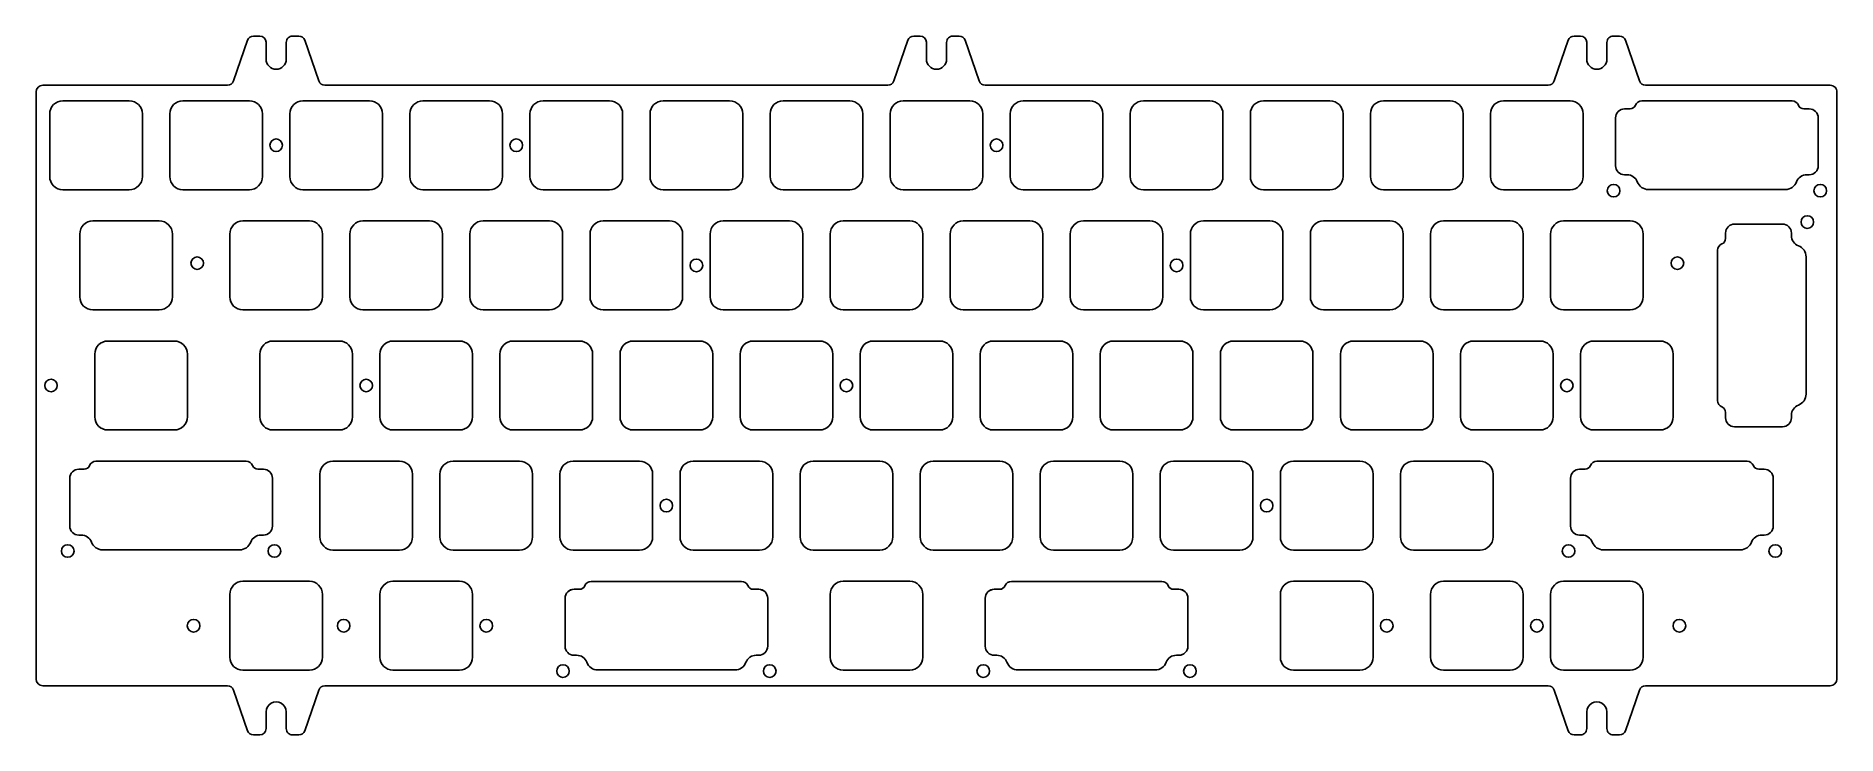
# Model space of a CAD drawing. Header units: millimetres. Extents: x -10 to 276, y -94 to 17.
import ezdxf

# ---------------------------------------------------------------- set-up
doc = ezdxf.new("R2010")
doc.units = ezdxf.units.MM
doc.layers.add('BLACK', color=7, linetype='CONTINUOUS')
doc.layers.add('Edge.Cuts', color=53, linetype='CONTINUOUS')

msp = doc.modelspace()

# ---------------------------------------------------------------- linework, layer by layer
at = {"layer": 'BLACK', "linetype": 'Continuous'}
for p, q in [((24.9871, 17.32546), (24.9871, 17.325524)), ((25.9748, 17.325524), (24.9871, 17.325524)), ((31.175, 17.3255), (31.175, 17.325524)), ((32.1627, 17.325524), (31.175, 17.325524)), ((129.7621, 17.32546), (129.7621, 17.325524)), ((130.7498, 17.325524), (129.7621, 17.325524)), ((135.95, 17.3255), (135.95, 17.325524)), ((136.9377, 17.325524), (135.95, 17.325524)), ((234.5371, 17.32546), (234.5371, 17.325524)), ((235.5248, 17.325524), (234.5371, 17.325524)), ((240.725, 17.3255), (240.725, 17.325524)), ((241.7127, 17.325524), (240.725, 17.325524)), ((24.042081, 16.6526), (21.807892, 10.197844)), ((24.042082, 16.6526), (24.042081, 16.6526)), ((26.975, 13.662524), (26.975, 16.332182)), ((30.175, 16.3256), (30.175, 13.662524)), ((33.107888, 16.652589), (33.107919, 16.6526)), ((35.338886, 10.207154), (33.107919, 16.6526)), ((128.817081, 16.6526), (126.582892, 10.197844)), ((128.817082, 16.6526), (128.817081, 16.6526)), ((131.75, 13.662524), (131.75, 16.332182)), ((134.95, 16.3256), (134.95, 13.662524)), ((137.88291, 16.652532), (137.882939, 16.652542)), ((140.113886, 10.207154), (137.882939, 16.652542)), ((233.592081, 16.6526), (231.357892, 10.197844)), ((233.592082, 16.6526), (233.592081, 16.6526)), ((236.525, 13.662524), (236.525, 16.332182)), ((239.725, 16.3256), (239.725, 13.662524)), ((242.65791, 16.652532), (242.657939, 16.652542)), ((244.888886, 10.207154), (242.657939, 16.652542)), ((20.856736, 9.525), (-8.450001, 9.525)), ((20.856736, 9.525046), (20.856736, 9.525)), ((125.631736, 9.525), (36.2871, 9.525)), ((125.631736, 9.525046), (125.631736, 9.525)), ((230.406736, 9.525), (141.0621, 9.525)), ((230.406736, 9.525046), (230.406736, 9.525)), ((275.1499, 9.525), (245.8371, 9.525)), ((-9.525, 8.450001), (-9.525, -84.650001)), ((5.275, 7.05), (-5.275, 7.05)), ((24.325, 7.05), (13.775, 7.05)), ((43.375, 7.05), (32.825, 7.05)), ((62.425, 7.05), (51.875, 7.05)), ((81.475, 7.05), (70.925, 7.05)), ((100.525, 7.05), (89.975, 7.05)), ((119.575, 7.05), (109.025, 7.05)), ((138.625, 7.05), (128.075, 7.05)), ((157.675, 7.05), (147.125, 7.05)), ((176.725, 7.05), (166.175, 7.05)), ((195.775, 7.05), (185.225, 7.05)), ((214.825, 7.05), (204.275, 7.05)), ((233.875, 7.05), (223.325, 7.05)), ((276.225, -84.6499), (276.225, 8.435311)), ((-7.35, 4.975001), (-7.35, -4.975)), ((7.35, 4.975), (7.35, -4.975)), ((11.7, 4.975), (11.7, -4.975)), ((26.4, 4.975), (26.4, -4.975)), ((30.75, 4.975), (30.75, -4.975)), ((45.45, 4.975), (45.45, -4.975)), ((49.8, 4.975), (49.8, -4.975)), ((64.5, 4.975), (64.5, -4.975)), ((68.85, 4.975), (68.85, -4.975)), ((83.55, 4.975), (83.55, -4.975)), ((87.9, 4.975), (87.9, -4.975)), ((102.6, 4.975), (102.6, -4.975)), ((106.95, 4.975), (106.95, -4.975)), ((121.65, 4.975), (121.65, -4.975)), ((126, 4.975), (126, -4.975)), ((140.7, 4.975), (140.7, -4.975)), ((145.05, 4.975), (145.05, -4.975)), ((159.75, 4.975), (159.75, -4.975)), ((164.1, 4.975), (164.1, -4.975)), ((178.8, 4.975), (178.8, -4.975)), ((183.15, 4.975), (183.15, -4.975)), ((197.85, 4.975), (197.85, -4.975)), ((202.2, 4.975), (202.2, -4.975)), ((216.9, 4.975), (216.9, -4.975)), ((221.25, 4.975), (221.25, -4.975)), ((235.95, 4.975), (235.95, -4.975)), ((5.275, -7.05), (-5.275, -7.05)), ((24.325, -7.05), (13.775, -7.05)), ((43.375, -7.05), (32.825, -7.05)), ((62.425, -7.05), (51.875, -7.05)), ((81.475, -7.05), (70.925, -7.05)), ((100.525, -7.05), (89.975, -7.05)), ((119.575, -7.05), (109.025, -7.05)), ((138.625, -7.05), (128.075, -7.05)), ((157.675, -7.05), (147.125, -7.05)), ((176.725, -7.05), (166.175, -7.05)), ((195.775, -7.05), (185.225, -7.05)), ((214.825, -7.05), (204.275, -7.05)), ((233.875, -7.05), (223.325, -7.05)), ((-2.587499, -14.074999), (-2.587499, -24.025001)), ((10.0375, -12), (-0.5125, -12)), ((12.1125, -14.075), (12.112501, -14.075)), ((12.112501, -14.075), (12.112501, -24.025)), ((21.225, -14.075), (21.225, -24.025)), ((33.85, -12), (23.3, -12)), ((35.925, -14.075), (35.925, -24.025)), ((40.275, -14.075), (40.275, -24.025)), ((52.9, -12), (42.35, -12)), ((54.975, -14.075), (54.975, -24.025)), ((59.325, -14.075), (59.325, -24.025)), ((71.95, -12), (61.4, -12)), ((74.025, -14.075), (74.025, -24.025)), ((78.375, -14.075), (78.375, -24.025)), ((91, -12), (80.45, -12)), ((93.075, -14.075), (93.075, -24.025)), ((97.425, -14.075), (97.425, -24.025)), ((110.05, -12), (99.5, -12)), ((112.125, -14.075), (112.125, -24.025)), ((116.475, -14.075), (116.475, -24.025)), ((129.1, -12), (118.55, -12)), ((131.175, -14.075), (131.175, -24.025)), ((135.525, -14.075), (135.525, -24.025)), ((148.15, -12), (137.6, -12)), ((150.225, -14.075), (150.225, -24.025)), ((154.575, -14.075), (154.575, -24.025)), ((167.2, -12), (156.65, -12)), ((169.275, -14.075), (169.275, -24.025)), ((173.625, -14.075), (173.625, -24.025)), ((186.25, -12), (175.7, -12)), ((188.325, -14.075), (188.325, -24.025)), ((192.675, -14.075), (192.675, -24.025)), ((205.3, -12), (194.75, -12)), ((207.375, -14.075), (207.375, -24.025)), ((211.725, -14.075), (211.725, -24.025)), ((224.35, -12), (213.8, -12)), ((226.425, -14.075), (226.425, -24.025)), ((230.775, -14.075), (230.775, -24.025)), ((243.4, -12), (232.85, -12)), ((245.475, -14.075), (245.475, -24.025)), ((10.0375, -26.1), (-0.5125, -26.1)), ((33.85, -26.1), (23.3, -26.1)), ((52.9, -26.1), (42.35, -26.1)), ((71.95, -26.1), (61.4, -26.1)), ((91, -26.1), (80.45, -26.1)), ((110.05, -26.1), (99.5, -26.1)), ((129.1, -26.1), (118.55, -26.1)), ((148.15, -26.1), (137.6, -26.1)), ((167.2, -26.1), (156.65, -26.1)), ((186.25, -26.1), (175.7, -26.1)), ((205.3, -26.1), (194.75, -26.1)), ((224.35, -26.1), (213.8, -26.1)), ((243.4, -26.1), (232.85, -26.1)), ((12.41875, -31.05), (1.868749, -31.05)), ((38.6125, -31.05), (28.0625, -31.05)), ((57.6625, -31.05), (47.1125, -31.05)), ((76.7125, -31.05), (66.1625, -31.05)), ((95.7625, -31.05), (85.2125, -31.05)), ((114.8125, -31.05), (104.2625, -31.05)), ((133.8625, -31.05), (123.3125, -31.05)), ((152.9125, -31.05), (142.3625, -31.05)), ((171.9625, -31.05), (161.4125, -31.05)), ((191.0125, -31.05), (180.4625, -31.05)), ((210.0625, -31.05), (199.5125, -31.05)), ((229.1125, -31.05), (218.5625, -31.05)), ((-0.20625, -33.125), (-0.20625, -43.075001)), ((14.49375, -33.125), (14.49375, -43.075)), ((25.9875, -33.125), (25.9875, -43.075)), ((40.6875, -33.125), (40.6875, -43.075)), ((45.0375, -33.125), (45.0375, -43.075)), ((59.7375, -33.125), (59.7375, -43.075)), ((64.0875, -33.125), (64.0875, -43.075)), ((78.7875, -33.125), (78.7875, -43.075)), ((83.1375, -33.125), (83.1375, -43.075)), ((97.8375, -33.125), (97.8375, -43.075)), ((102.1875, -33.125), (102.1875, -43.075)), ((116.8875, -33.125), (116.8875, -43.075)), ((121.2375, -33.125), (121.2375, -43.075)), ((135.9375, -33.125), (135.9375, -43.075)), ((140.2875, -33.125), (140.2875, -43.075)), ((154.9875, -33.125), (154.9875, -43.075)), ((159.3375, -33.125), (159.3375, -43.075)), ((174.0375, -33.125), (174.0375, -43.075)), ((178.3875, -33.125), (178.3875, -43.075)), ((193.0875, -33.125), (193.0875, -43.075)), ((197.4375, -33.125), (197.4375, -43.075)), ((212.1375, -33.125), (212.1375, -43.075)), ((216.4875, -33.125), (216.4875, -43.075)), ((231.1875, -33.125), (231.1875, -43.075)), ((12.41875, -45.15), (1.86875, -45.15)), ((38.6125, -45.15), (28.0625, -45.15)), ((57.6625, -45.15), (47.1125, -45.15)), ((76.7125, -45.15), (66.1625, -45.15)), ((95.7625, -45.15), (85.2125, -45.15)), ((114.8125, -45.15), (104.2625, -45.15)), ((133.8625, -45.15), (123.3125, -45.15)), ((152.9125, -45.15), (142.3625, -45.15)), ((171.9625, -45.15), (161.4125, -45.15)), ((191.0125, -45.15), (180.4625, -45.15)), ((210.0625, -45.15), (199.5125, -45.15)), ((229.1125, -45.15), (218.5625, -45.15)), ((48.1375, -50.1), (37.5875, -50.1)), ((67.1875, -50.1), (56.6375, -50.1)), ((86.2375, -50.1), (75.6875, -50.1)), ((105.2875, -50.1), (94.7375, -50.1)), ((124.3375, -50.1), (113.7875, -50.1)), ((143.3875, -50.1), (132.8375, -50.1)), ((162.4375, -50.1), (151.8875, -50.1)), ((181.4875, -50.1), (170.9375, -50.1)), ((200.5375, -50.1), (189.9875, -50.1)), ((219.5875, -50.1), (209.0375, -50.1)), ((35.5125, -52.175), (35.5125, -62.125)), ((50.2125, -52.175), (50.2125, -62.125)), ((54.5625, -52.175), (54.5625, -62.125)), ((69.2625, -52.175), (69.2625, -62.125)), ((73.6125, -52.175), (73.6125, -62.125)), ((88.3125, -52.175), (88.3125, -62.125)), ((92.6625, -52.175), (92.6625, -62.125)), ((107.3625, -52.175), (107.3625, -62.125)), ((111.7125, -52.175), (111.7125, -62.125)), ((126.4125, -52.175), (126.4125, -62.125)), ((130.7625, -52.175), (130.7625, -62.125)), ((145.4625, -52.175), (145.4625, -62.125)), ((149.8125, -52.175), (149.8125, -62.125)), ((164.5125, -52.175), (164.5125, -62.125)), ((168.8625, -52.175), (168.8625, -62.125)), ((183.5625, -52.175), (183.5625, -62.125)), ((187.9125, -52.175), (187.9125, -62.125)), ((202.6125, -52.175), (202.6125, -62.125)), ((206.9625, -52.175), (206.9625, -62.125)), ((221.6625, -52.175), (221.6625, -62.125)), ((48.1375, -64.2), (37.5875, -64.2)), ((67.1875, -64.2), (56.6375, -64.2)), ((86.2375, -64.2), (75.6875, -64.2)), ((105.2875, -64.2), (94.7375, -64.2)), ((124.3375, -64.2), (113.7875, -64.2)), ((143.3875, -64.2), (132.8375, -64.2)), ((162.4375, -64.2), (151.8875, -64.2)), ((181.4875, -64.2), (170.9375, -64.2)), ((200.5375, -64.2), (189.9875, -64.2)), ((219.5875, -64.2), (209.0375, -64.2)), ((-8.450001, -85.725), (20.8629, -85.725)), ((36.300366, -85.725), (230.4129, -85.725)), ((245.850366, -85.725), (275.15, -85.725)), ((21.811114, -86.407154), (24.042081, -92.8526)), ((33.107919, -92.8526), (35.342119, -86.397813)), ((231.361114, -86.407154), (233.592081, -92.8526)), ((242.657919, -92.8526), (244.892119, -86.397813)), ((26.975, -92.52554), (26.975, -89.862524)), ((30.175, -89.86252), (30.175, -92.5256)), ((236.525, -92.5256), (236.525, -89.8626)), ((239.725, -89.8626), (239.725, -92.5256)), ((24.042112, -92.852589), (24.042081, -92.8526)), ((24.9873, -93.525524), (25.975, -93.525524)), ((25.975, -93.5255), (25.975, -93.525548)), ((30.175076, -92.5256), (30.175, -92.5256)), ((31.1749, -93.525524), (32.1629, -93.525524)), ((32.1629, -93.52546), (32.1629, -93.525524)), ((33.107918, -92.8526), (33.107919, -92.8526)), ((233.592112, -92.852589), (233.592081, -92.8526)), ((234.5373, -93.525524), (235.525, -93.525524)), ((235.525, -93.525499), (235.525, -93.525524)), ((239.725076, -92.5256), (239.725, -92.5256)), ((240.7249, -93.525524), (241.7129, -93.525524)), ((241.7129, -93.52546), (241.7129, -93.525524)), ((242.657918, -92.8526), (242.657919, -92.8526))]:
    msp.add_line(p, q, dxfattribs=at)
at = {"layer": 'BLACK'}
for centre in [(28.575, 0), (66.675, 0), (142.875, 0), (16.04875, -18.7), (95.25, -19.05), (171.45, -19.05), (250.9012, -18.7), (-7.14375, -38.1), (42.8625, -38.1), (119.0625, -38.1), (90.4875, -57.15), (185.7375, -57.15)]:
    msp.add_circle(centre, 1, dxfattribs=at)
for centre, radius, start, end in [((24.9871, 16.3255), 1.000027, 90, 160.90767831), ((25.9748, 16.3253), 1.000224, 0.39422449, 90), ((31.1749, 16.3256), 0.9999, 89.99426985, 180), ((32.1627, 16.3253), 1.000224, 19.09936721, 90), ((129.7621, 16.3255), 1.000027, 90, 160.90767831), ((130.7498, 16.3253), 1.000224, 0.39422449, 90), ((135.9499, 16.3256), 0.9999, 89.99426985, 180), ((136.9377, 16.3253), 1.000224, 19.09586956, 90), ((234.5371, 16.3255), 1.000027, 90, 160.90767831), ((235.5248, 16.3253), 1.000224, 0.39422449, 90), ((240.7249, 16.3256), 0.9999, 89.99426985, 180), ((241.7127, 16.3253), 1.000224, 19.09586956, 90), ((28.575, 13.662524), 1.6, 180, 0), ((133.35, 13.662524), 1.6, 180, 0), ((238.125, 13.662524), 1.6, 180, 0), ((-8.450001, 8.450001), 1.074999, 90, 180), ((20.863, 10.5249), 0.999893, 269.64105153, 340.90769929), ((36.287, 10.525), 1, 198.53322635, 270.00572958), ((125.638, 10.5249), 0.999893, 269.64105153, 340.90769929), ((141.062, 10.525), 1, 198.53322635, 270.00572958), ((230.413, 10.5249), 0.999893, 269.64105153, 340.90769929), ((245.837, 10.525), 1, 198.53322635, 270.00572958), ((275.1499, 8.4498), 1.0752, 359.22787806, 90), ((-5.275001, 4.975001), 2.074999, 89.99997239, 180), ((5.275, 4.975), 2.075, 0, 90), ((13.775, 4.975), 2.075, 90, 180), ((24.325, 4.975), 2.075, 0, 90), ((32.825, 4.975), 2.075, 90, 180), ((43.375, 4.975), 2.075, 0, 90), ((51.875, 4.975), 2.075, 90, 180), ((62.425, 4.975), 2.075, 0, 90), ((70.925, 4.975), 2.075, 90, 180), ((81.475, 4.975), 2.075, 0, 90), ((89.975, 4.975), 2.075, 90, 180), ((100.525, 4.975), 2.075, 0, 90), ((109.025, 4.975), 2.075, 90, 180), ((119.575, 4.975), 2.075, 0, 90), ((128.075, 4.975), 2.075, 90, 180), ((138.625, 4.975), 2.075, 0, 90), ((147.125, 4.975), 2.075, 90, 180), ((157.675, 4.975), 2.075, 0, 90), ((166.175, 4.975), 2.075, 90, 180), ((176.725, 4.975), 2.075, 0, 90), ((185.225, 4.975), 2.075, 90, 180), ((195.775, 4.975), 2.075, 0, 90), ((204.275, 4.975), 2.075, 90, 180), ((214.825, 4.975), 2.075, 0, 90), ((223.325, 4.975), 2.075, 90, 180), ((233.875, 4.975), 2.075, 0, 90), ((-5.275001, -4.975001), 2.074999, 179.99997239, 270.00002761), ((5.275, -4.975), 2.075, 270, 0), ((13.775, -4.975), 2.075, 180, 270), ((24.325, -4.975), 2.075, 270, 0), ((32.825, -4.975), 2.075, 180, 270), ((43.375, -4.975), 2.075, 270, 0), ((51.875, -4.975), 2.075, 180, 270), ((62.425, -4.975), 2.075, 270, 0), ((70.925, -4.975), 2.075, 180, 270), ((81.475, -4.975), 2.075, 270, 0), ((89.975, -4.975), 2.075, 180, 270), ((100.525, -4.975), 2.075, 270, 0), ((109.025, -4.975), 2.075, 180, 270), ((119.575, -4.975), 2.075, 270, 0), ((128.075, -4.975), 2.075, 180, 270), ((138.625, -4.975), 2.075, 270, 0), ((147.125, -4.975), 2.075, 180, 270), ((157.675, -4.975), 2.075, 270, 0), ((166.175, -4.975), 2.075, 180, 270), ((176.725, -4.975), 2.075, 270, 0), ((185.225, -4.975), 2.075, 180, 270), ((195.775, -4.975), 2.075, 270, 0), ((204.275, -4.975), 2.075, 180, 270), ((214.825, -4.975), 2.075, 270, 0), ((223.325, -4.975), 2.075, 180, 270), ((233.875, -4.975), 2.075, 270, 0), ((-0.5125, -14.074999), 2.074999, 90, 180), ((10.0375, -14.075), 2.075, 0, 90), ((23.3, -14.075), 2.075, 90, 180), ((33.85, -14.075), 2.075, 0, 90), ((42.35, -14.075), 2.075, 90, 180), ((52.9, -14.075), 2.075, 0, 90), ((61.4, -14.075), 2.075, 90, 180), ((71.95, -14.075), 2.075, 0, 90), ((80.45, -14.075), 2.075, 90, 180), ((91, -14.075), 2.075, 0, 90), ((99.5, -14.075), 2.075, 90, 180), ((110.05, -14.075), 2.075, 0, 90), ((118.55, -14.075), 2.075, 90, 180), ((129.1, -14.075), 2.075, 0, 90), ((137.6, -14.075), 2.075, 90, 180), ((148.15, -14.075), 2.075, 0, 90), ((156.65, -14.075), 2.075, 90, 180), ((167.2, -14.075), 2.075, 0, 90), ((175.7, -14.075), 2.075, 90, 180), ((186.25, -14.075), 2.075, 0, 90), ((194.75, -14.075), 2.075, 90, 180), ((205.3, -14.075), 2.075, 0, 90), ((213.8, -14.075), 2.075, 90, 180), ((224.35, -14.075), 2.075, 0, 90), ((232.85, -14.075), 2.075, 90, 180), ((243.4, -14.075), 2.075, 0, 90), ((-0.5125, -24.025001), 2.074999, 180, 270), ((10.0375, -24.025), 2.075001, 270, 0), ((23.3, -24.025), 2.075, 180, 270), ((33.85, -24.025), 2.075, 270, 0), ((42.35, -24.025), 2.075, 180, 270), ((52.9, -24.025), 2.075, 270, 0), ((61.4, -24.025), 2.075, 180, 270), ((71.95, -24.025), 2.075, 270, 0), ((80.45, -24.025), 2.075, 180, 270), ((91, -24.025), 2.075, 270, 0), ((99.5, -24.025), 2.075, 180, 270), ((110.05, -24.025), 2.075, 270, 0), ((118.55, -24.025), 2.075, 180, 270), ((129.1, -24.025), 2.075, 270, 0), ((137.6, -24.025), 2.075, 180, 270), ((148.15, -24.025), 2.075, 270, 0), ((156.65, -24.025), 2.075, 180, 270), ((167.2, -24.025), 2.075, 270, 0), ((175.7, -24.025), 2.075, 180, 270), ((186.25, -24.025), 2.075, 270, 0), ((194.75, -24.025), 2.075, 180, 270), ((205.3, -24.025), 2.075, 270, 0), ((213.8, -24.025), 2.075, 180, 270), ((224.35, -24.025), 2.075, 270, 0), ((232.85, -24.025), 2.075, 180, 270), ((243.4, -24.025), 2.075, 270, 0), ((1.868754, -33.125004), 2.075004, 90.00013806, 179.99988955), ((12.41875, -33.125), 2.075, 0, 90), ((28.0625, -33.125), 2.075, 90, 180), ((38.6125, -33.125), 2.075, 0, 90), ((47.1125, -33.125), 2.075, 90, 180), ((57.6625, -33.125), 2.075, 0, 90), ((66.1625, -33.125), 2.075, 90, 180), ((76.7125, -33.125), 2.075, 0, 90), ((85.2125, -33.125), 2.075, 90, 180), ((95.7625, -33.125), 2.075, 0, 90), ((104.2625, -33.125), 2.075, 90, 180), ((114.8125, -33.125), 2.075, 0, 90), ((123.3125, -33.125), 2.075, 90, 180), ((133.8625, -33.125), 2.075, 0, 90), ((142.3625, -33.125), 2.075, 90, 180), ((152.9125, -33.125), 2.075, 0, 90), ((161.4125, -33.125), 2.075, 90, 180), ((171.9625, -33.125), 2.075, 0, 90), ((180.4625, -33.125), 2.075, 90, 180), ((191.0125, -33.125), 2.075, 0, 90), ((199.5125, -33.125), 2.075, 90, 180), ((210.0625, -33.125), 2.075, 0, 90), ((218.5625, -33.125), 2.075, 90, 180), ((229.1125, -33.125), 2.075, 0, 90), ((1.868752, -43.074998), 2.075002, 180.00008284, 269.99994478), ((12.41875, -43.075), 2.075, 270, 0), ((28.0625, -43.075), 2.075, 180, 270), ((38.6125, -43.075), 2.075, 270, 0), ((47.1125, -43.075), 2.075, 180, 270), ((57.6625, -43.075), 2.075, 270, 0), ((66.1625, -43.075), 2.075, 180, 270), ((76.7125, -43.075), 2.075, 270, 0), ((85.2125, -43.075), 2.075, 180, 270), ((95.7625, -43.075), 2.075, 270, 0), ((104.2625, -43.075), 2.075, 180, 270), ((114.8125, -43.075), 2.075, 270, 0), ((123.3125, -43.075), 2.075, 180, 270), ((133.8625, -43.075), 2.075, 270, 0), ((142.3625, -43.075), 2.075, 180, 270), ((152.9125, -43.075), 2.075, 270, 0), ((161.4125, -43.075), 2.075, 180, 270), ((171.9625, -43.075), 2.075, 270, 0), ((180.4625, -43.075), 2.075, 180, 270), ((191.0125, -43.075), 2.075, 270, 0), ((199.5125, -43.075), 2.075, 180, 270), ((210.0625, -43.075), 2.075, 270, 0), ((218.5625, -43.075), 2.075, 180, 270), ((229.1125, -43.075), 2.075, 270, 0), ((37.5875, -52.175), 2.075, 90, 180), ((48.1375, -52.175), 2.075, 0, 90), ((56.6375, -52.175), 2.075, 90, 180), ((67.1875, -52.175), 2.075, 0, 90), ((75.6875, -52.175), 2.075, 90, 180), ((86.2375, -52.175), 2.075, 0, 90), ((94.7375, -52.175), 2.075, 90, 180), ((105.2875, -52.175), 2.075, 0, 90), ((113.7875, -52.175), 2.075, 90, 180), ((124.3375, -52.175), 2.075, 0, 90), ((132.8375, -52.175), 2.075, 90, 180), ((143.3875, -52.175), 2.075, 0, 90), ((151.8875, -52.175), 2.075, 90, 180), ((162.4375, -52.175), 2.075, 0, 90), ((170.9375, -52.175), 2.075, 90, 180), ((181.4875, -52.175), 2.075, 0, 90), ((189.9875, -52.175), 2.075, 90, 180), ((200.5375, -52.175), 2.075, 0, 90), ((209.0375, -52.175), 2.075, 90, 180), ((219.5875, -52.175), 2.075, 0, 90), ((37.5875, -62.125), 2.075, 180, 270), ((48.1375, -62.125), 2.075, 270, 0), ((56.6375, -62.125), 2.075, 180, 270), ((67.1875, -62.125), 2.075, 270, 0), ((75.6875, -62.125), 2.075, 180, 270), ((86.2375, -62.125), 2.075, 270, 0), ((94.7375, -62.125), 2.075, 180, 270), ((105.2875, -62.125), 2.075, 270, 0), ((113.7875, -62.125), 2.075, 180, 270), ((124.3375, -62.125), 2.075, 270, 0), ((132.8375, -62.125), 2.075, 180, 270), ((143.3875, -62.125), 2.075, 270, 0), ((151.8875, -62.125), 2.075, 180, 270), ((162.4375, -62.125), 2.075, 270, 0), ((170.9375, -62.125), 2.075, 180, 270), ((181.4875, -62.125), 2.075, 270, 0), ((189.9875, -62.125), 2.075, 180, 270), ((200.5375, -62.125), 2.075, 270, 0), ((209.0375, -62.125), 2.075, 180, 270), ((219.5875, -62.125), 2.075, 270, 0), ((-8.450001, -84.650001), 1.074999, 180, 270), ((20.863, -86.725), 1, 18.53322635, 90.00572958), ((36.2871, -86.725), 1.00002, 89.23995877, 160.90227446), ((230.413, -86.725), 1, 18.53322635, 90.00572958), ((245.8371, -86.725), 1.00002, 89.23995877, 160.90227446), ((275.1499, -84.6499), 1.0751, 270.00532934, 0), ((28.575, -89.86252), 1.6, 0, 180.00014324), ((238.125, -89.8625), 1.6, 359.99641901, 180.00358099), ((24.9873, -92.5253), 1.000224, 199.09936721, 270), ((25.97499, -92.52554), 1.00001, 270.00057295, 0), ((31.1749, -92.5257), 0.999824, 179.99426941, 270), ((32.1629, -92.5255), 1.000027, 270, 340.90767831), ((234.5373, -92.5253), 1.000224, 199.09936721, 270), ((235.5251, -92.5256), 0.9999, 269.99426984, 0), ((240.7249, -92.5257), 0.999824, 179.99426941, 270), ((241.7129, -92.5255), 1.000027, 270, 340.90767831)]:
    msp.add_arc(centre, radius, start, end, dxfattribs=at)
at = {"layer": 'Edge.Cuts', "linetype": 'CONTINUOUS'}
for p, q in [((242.52436, 5.77544), (243.38997, 5.77544)), ((245.24718, 7.0276), (269.10242, 7.0276)), ((270.95963, 5.77544), (271.82524, 5.77544)), ((241.09936, -3.25044), (241.09936, 4.35044)), ((273.25024, 4.35044), (273.25024, -3.25044)), ((242.9284, -4.67544), (242.52436, -4.67544)), ((271.82524, -4.67544), (271.4212, -4.67544)), ((268.0503, -7.01191), (246.2993, -7.01191)), ((258.54331, -14.79037), (258.54331, -13.92476)), ((259.96831, -12.49976), (267.56919, -12.49976)), ((268.99419, -13.92476), (268.99419, -14.3288)), ((257.29115, -40.50282), (257.29115, -16.64758)), ((271.33066, -17.6997), (271.33066, -39.4507)), ((248.16875, -31.05), (237.618749, -31.05)), ((235.54375, -33.125), (235.54375, -43.075001)), ((250.24375, -33.125), (250.24375, -43.075)), ((258.54331, -43.22564), (258.54331, -42.36003)), ((268.99419, -42.8216), (268.99419, -43.22564)), ((248.16875, -45.15), (237.61875, -45.15)), ((267.56919, -44.65064), (259.96831, -44.65064)), ((-2.74439, -51.37456), (-1.87878, -51.37456)), ((-0.02157, -50.1224), (23.83367, -50.1224)), ((25.69088, -51.37456), (26.55649, -51.37456)), ((235.38061, -51.37456), (236.24622, -51.37456)), ((238.10343, -50.1224), (261.95867, -50.1224)), ((263.81588, -51.37456), (264.68149, -51.37456)), ((-4.16939, -60.40044), (-4.16939, -52.79956)), ((27.98149, -52.79956), (27.98149, -60.40044)), ((233.95561, -60.40044), (233.95561, -52.79956)), ((266.10649, -52.79956), (266.10649, -60.40044)), ((-2.34035, -61.82544), (-2.74439, -61.82544)), ((26.55649, -61.82544), (26.15245, -61.82544)), ((235.78465, -61.82544), (235.38061, -61.82544)), ((264.68149, -61.82544), (264.27745, -61.82544)), ((22.78155, -64.16191), (1.03055, -64.16191)), ((260.90655, -64.16191), (239.15555, -64.16191)), ((21.225, -71.225), (21.225, -81.175001)), ((21.225, -71.225), (21.225, -81.175001)), ((33.85, -69.15), (23.299999, -69.15)), ((33.85, -69.15), (23.299999, -69.15)), ((35.925, -71.225), (35.925, -81.175)), ((35.925, -71.225), (35.925, -81.175)), ((45.0375, -71.225), (45.0375, -81.175001)), ((45.0375, -71.225), (45.0375, -81.175001)), ((57.6625, -69.15), (47.112499, -69.15)), ((57.6625, -69.15), (47.112499, -69.15)), ((59.7375, -71.225), (59.7375, -81.175)), ((59.7375, -71.225), (59.7375, -81.175)), ((75.83686, -70.42456), (76.70247, -70.42456)), ((75.849012, -70.42456), (76.702575, -70.42456)), ((76.702575, -70.424548), (76.702575, -70.42456)), ((78.55968, -69.1724), (102.41492, -69.1724)), ((78.559875, -69.172411), (78.559875, -69.1724)), ((78.559875, -69.1724), (102.415075, -69.1724)), ((104.27213, -70.42456), (105.13774, -70.42456)), ((104.272275, -70.42456), (105.137875, -70.42456)), ((116.475, -71.225), (116.475, -81.175001)), ((116.475, -71.225), (116.475, -81.175001)), ((129.1, -69.15), (118.549999, -69.15)), ((129.1, -69.15), (118.549999, -69.15)), ((131.175, -71.225), (131.175, -81.175)), ((131.175, -71.225), (131.175, -81.175)), ((142.51186, -70.42456), (143.37747, -70.42456)), ((142.524012, -70.42456), (143.377575, -70.42456)), ((143.377575, -70.424548), (143.377575, -70.42456)), ((145.23468, -69.1724), (169.08992, -69.1724)), ((145.234875, -69.172411), (145.234875, -69.1724)), ((145.234875, -69.1724), (169.090075, -69.1724)), ((170.94713, -70.42456), (171.81274, -70.42456)), ((170.947275, -70.42456), (171.812875, -70.42456)), ((187.9125, -71.225), (187.9125, -81.175001)), ((187.9125, -71.225), (187.9125, -81.175001)), ((200.5375, -69.15), (189.987499, -69.15)), ((200.5375, -69.15), (189.987499, -69.15)), ((202.6125, -71.225), (202.6125, -81.175)), ((202.6125, -71.225), (202.6125, -81.175)), ((211.725, -71.225), (211.725, -81.175001)), ((211.725, -71.225), (211.725, -81.175001)), ((224.35, -69.15), (213.799999, -69.15)), ((224.35, -69.15), (213.799999, -69.15)), ((226.425, -71.225), (226.425, -81.175)), ((226.425, -71.225), (226.425, -81.175)), ((230.775, -71.225), (230.775, -81.175001)), ((230.775, -71.225), (230.775, -81.175001)), ((243.4, -69.15), (232.849999, -69.15)), ((243.4, -69.15), (232.849999, -69.15)), ((245.475, -71.225), (245.475, -81.175)), ((245.475, -71.225), (245.475, -81.175)), ((74.41186, -79.45044), (74.41186, -71.84956)), ((74.411985, -79.45044), (74.411985, -71.8497)), ((106.56274, -71.84956), (106.56274, -79.45044)), ((106.562865, -71.84956), (106.562865, -79.4504)), ((141.08686, -79.45044), (141.08686, -71.84956)), ((141.086985, -79.45044), (141.086985, -71.8497)), ((173.23774, -71.84956), (173.23774, -79.45044)), ((173.237865, -71.84956), (173.237865, -79.4504)), ((76.2409, -80.87544), (75.83686, -80.87544)), ((76.241075, -80.87544), (75.836975, -80.87544)), ((105.13774, -80.87544), (104.7337, -80.87544)), ((105.125958, -80.87544), (104.733825, -80.87544)), ((142.9159, -80.87544), (142.51186, -80.87544)), ((142.916075, -80.87544), (142.511975, -80.87544)), ((171.81274, -80.87544), (171.4087, -80.87544)), ((171.800958, -80.87544), (171.408825, -80.87544)), ((33.85, -83.25), (23.3, -83.25)), ((33.85, -83.25), (23.3, -83.25)), ((57.6625, -83.25), (47.1125, -83.25)), ((57.6625, -83.25), (47.1125, -83.25)), ((101.3628, -83.21191), (79.6118, -83.21191)), ((101.362925, -83.21191), (79.612075, -83.21191)), ((129.1, -83.25), (118.55, -83.25)), ((129.1, -83.25), (118.55, -83.25)), ((168.0378, -83.21191), (146.2868, -83.21191)), ((168.037925, -83.21191), (146.287075, -83.21191)), ((200.5375, -83.25), (189.9875, -83.25)), ((200.5375, -83.25), (189.9875, -83.25)), ((224.35, -83.25), (213.8, -83.25)), ((224.35, -83.25), (213.8, -83.25)), ((243.4, -83.25), (232.85, -83.25)), ((243.4, -83.25), (232.85, -83.25))]:
    msp.add_line(p, q, dxfattribs=at)
at = {"layer": 'Edge.Cuts'}
for centre in [(240.775, -7.2), (273.575, -7.2), (271.51875, -12.175), (233.3625, -38.1), (-4.49375, -64.35), (28.30625, -64.35), (233.63125, -64.35), (266.43125, -64.35), (15.478125, -76.2), (39.290625, -76.2), (61.9125, -76.2), (204.7875, -76.2), (228.6, -76.2), (251.221875, -76.2), (74.0875, -83.4), (106.8875, -83.4), (140.7625, -83.4), (173.5625, -83.4)]:
    msp.add_circle(centre, 1, dxfattribs=at)
for centre, radius, start, end in [((242.52436, 4.35044), 1.425, 90, 180), ((243.38997, 6.70385), 0.928411, -90, -22.02270195), ((245.2472, 5.9526), 1.075006, 90.00106597, 157.97610066), ((269.1024, 5.9526), 1.075, 22.02389934, 89.99893403), ((270.9596, 6.7039), 0.92846, -157.97374324, -89.99814868), ((271.82524, 4.35044), 1.425, 0, 90), ((242.52436, -3.25044), 1.425, -180, -90), ((242.92841, -6.40037), 1.72493, 20.54597615, 90.00033216), ((271.4212, -6.4004), 1.724938, 90, 159.45340178), ((271.8252, -3.2504), 1.42504, -89.99839174, -0.00160826), ((246.29931, -5.13696), 1.87495, -159.45407657, -90.00030559), ((268.0503, -5.137), 1.874943, -90, -20.54506499), ((259.96831, -13.92476), 1.425, 90, 180), ((267.56915, -13.9248), 1.42504, 0.00160826, 89.99839174), ((258.36615, -16.6476), 1.075, 112.02389934, 179.99893403), ((257.61485, -14.7904), 0.92846, -67.97374324, 0.00185132), ((270.71915, -14.3288), 1.724938, -180, -110.54659822), ((269.45575, -17.6997), 1.874943, 0, 69.45493501), ((237.6188, -33.125), 2.07505, 90.00140823, 180), ((248.1688, -33.125), 2.075, 0, 90.00138062), ((269.45571, -39.45069), 1.87495, -69.45407657, -0.00030559), ((258.36615, -40.5028), 1.075006, -179.99893403, -112.02389934), ((257.6149, -42.36003), 0.928411, 0, 67.97729805), ((270.71912, -42.82159), 1.72493, -249.45402385, -179.99966784), ((237.6188, -43.075), 2.075, -179.99997239, -90.00138062), ((248.1688, -43.075), 2.07495, -90.00138062, 0), ((259.96831, -43.22564), 1.425, -180, -90), ((267.56919, -43.22564), 1.425, -90, 0), ((-2.74439, -52.79956), 1.425, 90, 180), ((-1.87878, -50.44615), 0.928411, -90, -22.02270195), ((-0.02155, -51.1974), 1.075006, 90.00106597, 157.97610066), ((23.83365, -51.1974), 1.075, 22.02389934, 89.99893403), ((25.69085, -50.4461), 0.92846, -157.97374324, -89.99814868), ((26.55649, -52.79956), 1.425, 0, 90), ((235.38061, -52.79956), 1.425, 90, 180), ((236.24622, -50.44615), 0.928411, -90, -22.02270195), ((238.10345, -51.1974), 1.075006, 90.00106597, 157.97610066), ((261.95865, -51.1974), 1.075, 22.02389934, 89.99893403), ((263.81585, -50.4461), 0.92846, -157.97374324, -89.99814868), ((264.68149, -52.79956), 1.425, 0, 90), ((-2.74439, -60.40044), 1.425, -180, -90), ((-2.34034, -63.55037), 1.72493, 20.54597615, 90.00033216), ((26.15245, -63.5504), 1.724938, 90, 159.45340178), ((26.55645, -60.4004), 1.42504, -89.99839174, -0.00160826), ((235.38061, -60.40044), 1.425, -180, -90), ((235.78466, -63.55037), 1.72493, 20.54597615, 90.00033216), ((264.27745, -63.5504), 1.724938, 90, 159.45340178), ((264.68145, -60.4004), 1.42504, -89.99839174, -0.00160826), ((1.03056, -62.28696), 1.87495, -159.45407657, -90.00030559), ((22.78155, -62.287), 1.874943, -90, -20.54506499), ((239.15556, -62.28696), 1.87495, -159.45407657, -90.00030559), ((260.90655, -62.287), 1.874943, -90, -20.54506499), ((23.3, -71.225), 2.075, 90.00002761, 180), ((23.3, -71.225), 2.075, 90.00002761, 180), ((33.85, -71.225), 2.075, 0, 90), ((33.85, -71.225), 2.075, 0, 90), ((47.1125, -71.225), 2.075, 90.00002761, 180), ((47.1125, -71.225), 2.075, 90.00002761, 180), ((57.6625, -71.225), 2.075, 0, 90), ((57.6625, -71.225), 2.075, 0, 90), ((75.83686, -71.84956), 1.425, 90, 180), ((75.8371, -71.8496), 1.425115, -270.47891951, -179.99597957), ((76.70247, -69.49615), 0.928411, -90, -22.02270195), ((76.7026, -69.4962), 0.928388, -90.00154288, -22.01995704), ((78.5597, -70.2474), 1.075006, 90.00106597, 157.97610066), ((78.5598, -70.2474), 1.074983, 89.99600256, 157.97560099), ((102.4149, -70.2474), 1.075, 22.02389934, 89.99893403), ((102.415, -70.2474), 1.075, 22.02339581, 89.99600262), ((104.2721, -69.4961), 0.92846, -157.97374324, -89.99814868), ((104.2723, -69.4961), 0.92846, -157.97545325, -90.00154276), ((105.13774, -71.84956), 1.425, 0, 90), ((105.1379, -71.8495), 1.42494, -0.00241256, 90.00100523), ((118.55, -71.225), 2.075, 90.00002761, 180), ((118.55, -71.225), 2.075, 90.00002761, 180), ((129.1, -71.225), 2.075, 0, 90), ((129.1, -71.225), 2.075, 0, 90), ((142.51186, -71.84956), 1.425, 90, 180), ((142.5121, -71.8496), 1.425115, -270.47891951, -179.99597957), ((143.37747, -69.49615), 0.928411, -90, -22.02270195), ((143.3776, -69.4962), 0.928388, -90.00154288, -22.01995704), ((145.2347, -70.2474), 1.075006, 90.00106597, 157.97610066), ((145.2348, -70.2474), 1.074983, 89.99600256, 157.97560099), ((169.0899, -70.2474), 1.075, 22.02389934, 89.99893403), ((169.09, -70.2474), 1.075, 22.02339581, 89.99600262), ((170.9471, -69.4961), 0.92846, -157.97374324, -89.99814868), ((170.9473, -69.4961), 0.92846, -157.97545325, -90.00154276), ((171.81274, -71.84956), 1.425, 0, 90), ((171.8129, -71.8495), 1.42494, -0.00241256, 90.00100523), ((189.9875, -71.225), 2.075, 90.00002761, 180), ((189.9875, -71.225), 2.075, 90.00002761, 180), ((200.5375, -71.225), 2.075, 0, 90), ((200.5375, -71.225), 2.075, 0, 90), ((213.8, -71.225), 2.075, 90.00002761, 180), ((213.8, -71.225), 2.075, 90.00002761, 180), ((224.35, -71.225), 2.075, 0, 90), ((224.35, -71.225), 2.075, 0, 90), ((232.85, -71.225), 2.075, 90.00002761, 180), ((232.85, -71.225), 2.075, 90.00002761, 180), ((243.4, -71.225), 2.075, 0, 90), ((243.4, -71.225), 2.075, 0, 90), ((75.83686, -79.45044), 1.425, -180, -90), ((75.837, -79.4504), 1.42504, -179.99839174, -90.00100516), ((105.1377, -79.4504), 1.425165, -90.47210798, 0), ((105.1377, -79.4504), 1.42504, -89.99839174, -0.00160826), ((142.51186, -79.45044), 1.425, -180, -90), ((142.512, -79.4504), 1.42504, -179.99839174, -90.00100516), ((171.8127, -79.4504), 1.425165, -90.47210798, 0), ((171.8127, -79.4504), 1.42504, -89.99839174, -0.00160826), ((23.3, -81.175), 2.075, -179.99997239, -90), ((23.3, -81.175), 2.075, -179.99997239, -90), ((33.85, -81.175), 2.075, -90, 0), ((33.85, -81.175), 2.075, -90, 0), ((47.1125, -81.175), 2.075, -179.99997239, -90), ((47.1125, -81.175), 2.075, -179.99997239, -90), ((57.6625, -81.175), 2.075, -90, 0), ((57.6625, -81.175), 2.075, -90, 0), ((76.24091, -82.60037), 1.72493, 20.54597615, 90.00033216), ((76.2411, -82.6003), 1.72486, 20.54456057, 90.00083044), ((79.61181, -81.33696), 1.87495, -159.45407657, -90.00030559), ((79.612, -81.3369), 1.87501, -159.45305696, -89.99770818), ((101.3628, -81.337), 1.874943, -90, -20.54506499), ((101.3628, -81.3368), 1.87513, -89.99618055, -20.54944701), ((104.7337, -82.6004), 1.724938, 90, 159.45340178), ((104.7338, -82.6004), 1.724915, 89.99916959, 159.45311033), ((118.55, -81.175), 2.075, -179.99997239, -90), ((118.55, -81.175), 2.075, -179.99997239, -90), ((129.1, -81.175), 2.075, -90, 0), ((129.1, -81.175), 2.075, -90, 0), ((142.91591, -82.60037), 1.72493, 20.54597615, 90.00033216), ((142.9161, -82.6003), 1.72486, 20.54456057, 90.00083044), ((146.28681, -81.33696), 1.87495, -159.45407657, -90.00030559), ((146.287, -81.3369), 1.87501, -159.45305696, -89.99770818), ((168.0378, -81.337), 1.874943, -90, -20.54506499), ((168.0378, -81.3368), 1.87513, -89.99618055, -20.54944701), ((171.4087, -82.6004), 1.724938, 90, 159.45340178), ((171.4088, -82.6004), 1.724915, 89.99916959, 159.45311033), ((189.9875, -81.175), 2.075, -179.99997239, -90), ((189.9875, -81.175), 2.075, -179.99997239, -90), ((200.5375, -81.175), 2.075, -90, 0), ((200.5375, -81.175), 2.075, -90, 0), ((213.8, -81.175), 2.075, -179.99997239, -90), ((213.8, -81.175), 2.075, -179.99997239, -90), ((224.35, -81.175), 2.075, -90, 0), ((224.35, -81.175), 2.075, -90, 0), ((232.85, -81.175), 2.075, -179.99997239, -90), ((232.85, -81.175), 2.075, -179.99997239, -90), ((243.4, -81.175), 2.075, -90, 0), ((243.4, -81.175), 2.075, -90, 0)]:
    msp.add_arc(centre, radius, start, end, dxfattribs=at)

doc.saveas('drawing.dxf')
